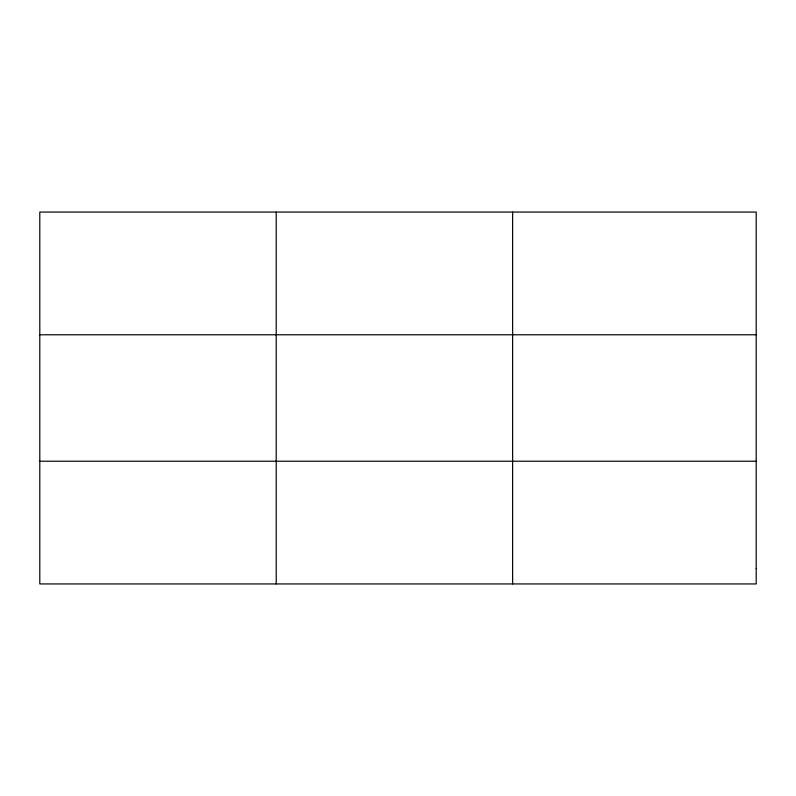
<?xml version="1.0" encoding="UTF-8"?>
<svg xmlns="http://www.w3.org/2000/svg" width="796" height="796" viewBox="0 0 796 796"><rect width="100%" height="100%" fill="white"/><g stroke="black" fill="none" stroke-linecap="round" stroke-linejoin="round"><path stroke-width="1.19" d="M276.212 212.064L276.212 583.936M512.624 212.064L512.624 583.936M39.8 334.778L756.2 334.778M39.8 461.222L756.2 461.222M756.2 568.593L756.2 583.936L39.8 583.936L39.8 212.064L756.2 212.064L756.2 568.593"/></g></svg>
